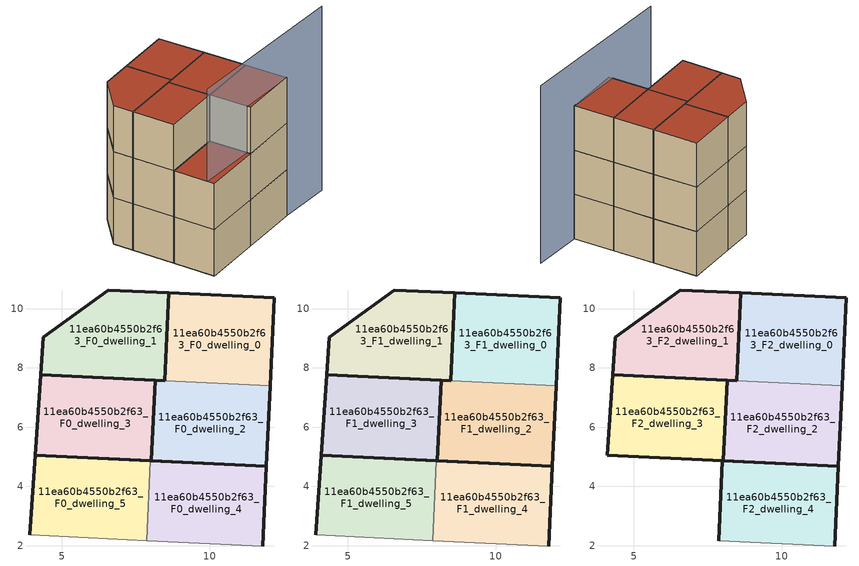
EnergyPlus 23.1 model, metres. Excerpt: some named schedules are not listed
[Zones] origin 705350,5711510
11ea60b4550b2f63_F0_dwelling_0
 floor ground (EU_floor_Construction): 12.04,7.4 12.17,10.37 8.62,10.53 8.48,7.57 z0
 wall outside (EU_wall_Construction): 8.48,7.57 8.62,10.53 12.17,10.37 12.04,7.4 z0:3
 wall to 11ea60b4550b2f63_F0_dwelling_2 (EU_wall_Construction): 12.04,7.4 8.48,7.56 z0:3
11ea60b4550b2f63_F0_dwelling_1
 floor ground (EU_floor_Construction): 8.48,7.57 8.62,10.53 6.57,10.63 4.38,9.03 4.29,7.76 z0
 wall outside (EU_wall_Construction): 8.48,7.57 4.29,7.76 4.38,9.03 6.57,10.63 8.62,10.53 8.48,7.57 z0:3
11ea60b4550b2f63_F0_dwelling_2
 floor ground (EU_floor_Construction): 11.91,4.68 12.04,7.4 8.48,7.57 8.15,7.58 8.02,4.87 z0
 wall outside (EU_wall_Construction): 12.04,7.4 11.91,4.68 8.02,4.87 8.15,7.58 8.48,7.57 z0:3
11ea60b4550b2f63_F0_dwelling_3
 floor ground (EU_floor_Construction): 8.02,4.87 8.15,7.58 4.29,7.76 4.1,5.05 z0
 wall outside (EU_wall_Construction): 4.1,5.05 4.29,7.76 8.15,7.58 8.02,4.87 4.1,5.05 z0:3
11ea60b4550b2f63_F0_dwelling_4
 floor ground (EU_floor_Construction): 11.78,1.99 11.91,4.68 7.99,4.87 7.86,2.17 z0
 wall outside (EU_wall_Construction): 7.99,4.87 11.91,4.68 11.78,1.99 z0:3
 wall adiabatic (EU_wall_Construction): 11.78,1.99 7.86,2.17 z0:3
 wall to 11ea60b4550b2f63_F0_dwelling_5 (EU_wall_Construction): 7.86,2.17 7.99,4.87 z0:3
11ea60b4550b2f63_F0_dwelling_5
 floor ground (EU_floor_Construction): 7.86,2.17 7.99,4.87 4.1,5.05 3.92,2.36 z0
 wall outside (EU_wall_Construction): 3.92,2.36 4.1,5.05 7.99,4.87 z0:3
 wall adiabatic (EU_wall_Construction): 7.86,2.17 3.92,2.36 z0:3
11ea60b4550b2f63_F1_dwelling_0
 floor to 11ea60b4550b2f63_F0_dwelling_0 (EU_floor_Construction): 12.04,7.4 12.17,10.37 8.62,10.53 8.48,7.57 z3
 wall outside (EU_wall_Construction): 8.48,7.57 8.62,10.53 12.17,10.37 12.04,7.4 z3:6
 wall to 11ea60b4550b2f63_F1_dwelling_2 (EU_wall_Construction): 12.04,7.4 8.48,7.56 z3:6
11ea60b4550b2f63_F1_dwelling_1
 floor to 11ea60b4550b2f63_F0_dwelling_1 (EU_floor_Construction): 8.48,7.57 8.62,10.53 6.57,10.63 4.38,9.03 4.29,7.76 z3
 wall outside (EU_wall_Construction): 8.48,7.57 4.29,7.76 4.38,9.03 6.57,10.63 8.62,10.53 8.48,7.57 z3:6
11ea60b4550b2f63_F1_dwelling_2
 floor to 11ea60b4550b2f63_F0_dwelling_2 (EU_floor_Construction): 11.91,4.68 12.04,7.4 8.48,7.57 8.15,7.58 8.02,4.87 z3
 wall outside (EU_wall_Construction): 12.04,7.4 11.91,4.68 8.02,4.87 8.15,7.58 8.48,7.57 z3:6
11ea60b4550b2f63_F1_dwelling_3
 floor to 11ea60b4550b2f63_F0_dwelling_3 (EU_floor_Construction): 8.02,4.87 8.15,7.58 4.29,7.76 4.1,5.05 z3
 wall outside (EU_wall_Construction): 4.1,5.05 4.29,7.76 8.15,7.58 8.02,4.87 4.1,5.05 z3:6
11ea60b4550b2f63_F1_dwelling_4
 floor to 11ea60b4550b2f63_F0_dwelling_4 (EU_floor_Construction): 11.78,1.99 11.91,4.68 7.99,4.87 7.86,2.17 z3
 wall outside (EU_wall_Construction): 7.99,4.87 11.91,4.68 11.78,1.99 z3:6
 wall adiabatic (EU_wall_Construction): 11.78,1.99 7.86,2.17 z3:6
 wall to 11ea60b4550b2f63_F1_dwelling_5 (EU_wall_Construction): 7.86,2.17 7.99,4.87 z3:6
11ea60b4550b2f63_F1_dwelling_5
 floor to 11ea60b4550b2f63_F0_dwelling_5 (EU_floor_Construction): 7.86,2.17 7.99,4.87 4.1,5.05 3.92,2.36 z3
 wall outside (EU_wall_Construction): 3.92,2.36 4.1,5.05 7.99,4.87 z3:6
 wall adiabatic (EU_wall_Construction): 7.86,2.17 3.92,2.36 z3:6
 roof outside (EU_roof_Construction): 7.99,4.87 7.86,2.17 3.92,2.36 4.1,5.05 z6
11ea60b4550b2f63_F2_dwelling_0
 floor to 11ea60b4550b2f63_F1_dwelling_0 (EU_floor_Construction): 12.04,7.4 12.17,10.37 8.62,10.53 8.48,7.57 z6
 wall outside (EU_wall_Construction): 8.48,7.57 8.62,10.53 12.17,10.37 12.04,7.4 z6:9
 wall to 11ea60b4550b2f63_F2_dwelling_2 (EU_wall_Construction): 12.04,7.4 8.48,7.56 z6:9
 roof outside (EU_roof_Construction): 12.17,10.37 12.04,7.4 8.48,7.57 8.62,10.53 z9
11ea60b4550b2f63_F2_dwelling_1
 floor to 11ea60b4550b2f63_F1_dwelling_1 (EU_floor_Construction): 8.48,7.57 8.62,10.53 6.57,10.63 4.38,9.03 4.29,7.76 z6
 wall outside (EU_wall_Construction): 8.48,7.57 4.29,7.76 4.38,9.03 6.57,10.63 8.62,10.53 8.48,7.57 z6:9
 roof outside (EU_roof_Construction): 8.62,10.53 8.48,7.57 4.29,7.76 4.38,9.03 6.57,10.63 z9
11ea60b4550b2f63_F2_dwelling_2
 floor to 11ea60b4550b2f63_F1_dwelling_2 (EU_floor_Construction): 11.91,4.68 12.04,7.4 8.48,7.57 8.15,7.58 8.02,4.87 z6
 wall outside (EU_wall_Construction): 12.04,7.4 11.91,4.68 8.02,4.87 8.15,7.58 8.48,7.57 z6:9
 roof outside (EU_roof_Construction): 12.04,7.4 11.91,4.68 8.02,4.87 8.15,7.58 8.48,7.57 z9
11ea60b4550b2f63_F2_dwelling_3
 floor to 11ea60b4550b2f63_F1_dwelling_3 (EU_floor_Construction): 8.02,4.87 8.15,7.58 4.29,7.76 4.1,5.05 z6
 wall outside (EU_wall_Construction): 4.1,5.05 4.29,7.76 8.15,7.58 8.02,4.87 4.1,5.05 z6:9
 roof outside (EU_roof_Construction): 8.15,7.58 8.02,4.87 4.1,5.05 4.29,7.76 z9
11ea60b4550b2f63_F2_dwelling_4
 floor to 11ea60b4550b2f63_F1_dwelling_4 (EU_floor_Construction): 11.78,1.99 11.91,4.68 7.99,4.87 7.86,2.17 z6
 wall outside (EU_wall_Construction): 7.86,2.17 7.99,4.87 11.91,4.68 11.78,1.99 z6:9
 wall adiabatic (EU_wall_Construction): 11.78,1.99 7.86,2.17 z6:9
 roof outside (EU_roof_Construction): 11.91,4.68 11.78,1.99 7.86,2.17 7.99,4.87 z9
shading: 3.97,2.85 15.2,1.61 z0:12
[Building]
EU S2 Campaign: North Axis=0; Terrain=City; Solar Distribution=FullExterior
[Site:Location]
London: Latitude=51.5; Longitude=-0.5; Time Zone=0; Elevation=25
[SizingPeriod:WeatherFileDays]
AnnualSizingPeriod: Begin Month=1; Begin Day of Month=1; End Month=12; End Day of Month=31; Day of Week for Start Day=Monday; Use Weather File Daylight Saving Period=No; Use Weather File Rain and Snow Indicators=No
[MATERIAL]
EU_InternalMass_Material: Roughness=MediumRough; Thickness=0.1; Conductivity=1; Density=1800; Specific Heat=900; Thermal Absorptance=0.9; Solar Absorptance=0.7; Visible Absorptance=0.7
[MATERIAL:NOMASS] Roughness=MediumRough; Thermal Absorptance=0.9; Solar Absorptance=0.7; Visible Absorptance=0.7
Name | Thermal Resistance
EU_wall_NoMass | 1.04674
EU_roof_NoMass | 4.32442
EU_floor_NoMass | 2.04616
[CONSTRUCTION]
EU_wall_Construction: EU_wall_NoMass
EU_roof_Construction: EU_roof_NoMass
EU_floor_Construction: EU_floor_NoMass
EU_InternalMass_Construction: EU_InternalMass_Material
[ZONE] Type=1; Multiplier=1; Ceiling Height=autocalculate; Floor Area=autocalculate; Part of Total Floor Area=Yes
Name | Volume
11ea60b4550b2f63_F0_dwelling_0; 11ea60b4550b2f63_F0_dwelling_5 | 31.7461
11ea60b4550b2f63_F1_dwelling_0; 11ea60b4550b2f63_F2_dwelling_0; 11ea60b4550b2f63_F0_dwelling_4; 11ea60b4550b2f63_F1_dwelling_4; 11ea60b4550b2f63_F2_dwelling_4; 11ea60b4550b2f63_F1_dwelling_5 | 31.7468
11ea60b4550b2f63_F0_dwelling_1; 11ea60b4550b2f63_F1_dwelling_1; 11ea60b4550b2f63_F2_dwelling_1 | 31.7454
11ea60b4550b2f63_F0_dwelling_2; 11ea60b4550b2f63_F1_dwelling_2; 11ea60b4550b2f63_F2_dwelling_2 | 31.7417
11ea60b4550b2f63_F0_dwelling_3 | 31.7432
11ea60b4550b2f63_F1_dwelling_3; 11ea60b4550b2f63_F2_dwelling_3 | 31.7424
[INTERNALMASS] Construction=EU_InternalMass_Construction
Name | Zone or ZoneList | Surface Area
11ea60b4550b2f63_F0_dwelling_0_EU_InternalMass | 11ea60b4550b2f63_F0_dwelling_0 | 10.5821
11ea60b4550b2f63_F0_dwelling_1_EU_InternalMass | 11ea60b4550b2f63_F0_dwelling_1 | 10.5819
11ea60b4550b2f63_F0_dwelling_2_EU_InternalMass | 11ea60b4550b2f63_F0_dwelling_2 | 10.5805
11ea60b4550b2f63_F0_dwelling_3_EU_InternalMass | 11ea60b4550b2f63_F0_dwelling_3 | 10.5811
11ea60b4550b2f63_F0_dwelling_4_EU_InternalMass | 11ea60b4550b2f63_F0_dwelling_4 | 10.5823
11ea60b4550b2f63_F0_dwelling_5_EU_InternalMass | 11ea60b4550b2f63_F0_dwelling_5 | 10.5821
11ea60b4550b2f63_F1_dwelling_0_EU_InternalMass | 11ea60b4550b2f63_F1_dwelling_0 | 10.5821
11ea60b4550b2f63_F1_dwelling_1_EU_InternalMass | 11ea60b4550b2f63_F1_dwelling_1 | 10.5819
11ea60b4550b2f63_F1_dwelling_2_EU_InternalMass | 11ea60b4550b2f63_F1_dwelling_2 | 10.5805
11ea60b4550b2f63_F1_dwelling_3_EU_InternalMass | 11ea60b4550b2f63_F1_dwelling_3 | 10.5811
11ea60b4550b2f63_F1_dwelling_4_EU_InternalMass | 11ea60b4550b2f63_F1_dwelling_4 | 10.5823
11ea60b4550b2f63_F1_dwelling_5_EU_InternalMass | 11ea60b4550b2f63_F1_dwelling_5 | 10.5821
11ea60b4550b2f63_F2_dwelling_0_EU_InternalMass | 11ea60b4550b2f63_F2_dwelling_0 | 15.873
11ea60b4550b2f63_F2_dwelling_1_EU_InternalMass | 11ea60b4550b2f63_F2_dwelling_1 | 15.8738
11ea60b4550b2f63_F2_dwelling_2_EU_InternalMass | 11ea60b4550b2f63_F2_dwelling_2 | 10.5817
11ea60b4550b2f63_F2_dwelling_3_EU_InternalMass | 11ea60b4550b2f63_F2_dwelling_3 | 10.582
11ea60b4550b2f63_F2_dwelling_4_EU_InternalMass | 11ea60b4550b2f63_F2_dwelling_4 | 10.582
[OTHEREQUIPMENT] Fuel Type=Electricity; Design Level Calculation Method=Watts/Area; Power per Zone Floor Area=1; Fraction Latent=0; Fraction Radiant=0; Fraction Lost=0; Carbon Dioxide Generation Rate=0; EndUse Subcategory=EU_Step8_InternalGains
Name | Zone or ZoneList or Space or SpaceList | Schedule
EU_Step8_InternalGain_11ea60b4550b2f63_F0_dwelling_0_f000 | 11ea60b4550b2f63_F0_dwelling_0 | EU_Step8_GainSchedule_11ea60b4550b2f63_F0_dwelling_0_f000
EU_Step8_InternalGain_11ea60b4550b2f63_F0_dwelling_1_f000 | 11ea60b4550b2f63_F0_dwelling_1 | EU_Step8_GainSchedule_11ea60b4550b2f63_F0_dwelling_1_f000
EU_Step8_InternalGain_11ea60b4550b2f63_F0_dwelling_2_f000 | 11ea60b4550b2f63_F0_dwelling_2 | EU_Step8_GainSchedule_11ea60b4550b2f63_F0_dwelling_2_f000
EU_Step8_InternalGain_11ea60b4550b2f63_F0_dwelling_3_f000 | 11ea60b4550b2f63_F0_dwelling_3 | EU_Step8_GainSchedule_11ea60b4550b2f63_F0_dwelling_3_f000
EU_Step8_InternalGain_11ea60b4550b2f63_F0_dwelling_4_f000 | 11ea60b4550b2f63_F0_dwelling_4 | EU_Step8_GainSchedule_11ea60b4550b2f63_F0_dwelling_4_f000
EU_Step8_InternalGain_11ea60b4550b2f63_F0_dwelling_5_f000 | 11ea60b4550b2f63_F0_dwelling_5 | EU_Step8_GainSchedule_11ea60b4550b2f63_F0_dwelling_5_f000
EU_Step8_InternalGain_11ea60b4550b2f63_F1_dwelling_0_f000 | 11ea60b4550b2f63_F1_dwelling_0 | EU_Step8_GainSchedule_11ea60b4550b2f63_F1_dwelling_0_f000
EU_Step8_InternalGain_11ea60b4550b2f63_F1_dwelling_1_f000 | 11ea60b4550b2f63_F1_dwelling_1 | EU_Step8_GainSchedule_11ea60b4550b2f63_F1_dwelling_1_f000
EU_Step8_InternalGain_11ea60b4550b2f63_F1_dwelling_2_f000 | 11ea60b4550b2f63_F1_dwelling_2 | EU_Step8_GainSchedule_11ea60b4550b2f63_F1_dwelling_2_f000
EU_Step8_InternalGain_11ea60b4550b2f63_F1_dwelling_3_f000 | 11ea60b4550b2f63_F1_dwelling_3 | EU_Step8_GainSchedule_11ea60b4550b2f63_F1_dwelling_3_f000
EU_Step8_InternalGain_11ea60b4550b2f63_F1_dwelling_4_f000 | 11ea60b4550b2f63_F1_dwelling_4 | EU_Step8_GainSchedule_11ea60b4550b2f63_F1_dwelling_4_f000
EU_Step8_InternalGain_11ea60b4550b2f63_F1_dwelling_5_f000 | 11ea60b4550b2f63_F1_dwelling_5 | EU_Step8_GainSchedule_11ea60b4550b2f63_F1_dwelling_5_f000
EU_Step8_InternalGain_11ea60b4550b2f63_F2_dwelling_0_f000 | 11ea60b4550b2f63_F2_dwelling_0 | EU_Step8_GainSchedule_11ea60b4550b2f63_F2_dwelling_0_f000
EU_Step8_InternalGain_11ea60b4550b2f63_F2_dwelling_1_f000 | 11ea60b4550b2f63_F2_dwelling_1 | EU_Step8_GainSchedule_11ea60b4550b2f63_F2_dwelling_1_f000
EU_Step8_InternalGain_11ea60b4550b2f63_F2_dwelling_2_f000 | 11ea60b4550b2f63_F2_dwelling_2 | EU_Step8_GainSchedule_11ea60b4550b2f63_F2_dwelling_2_f000
EU_Step8_InternalGain_11ea60b4550b2f63_F2_dwelling_3_f000 | 11ea60b4550b2f63_F2_dwelling_3 | EU_Step8_GainSchedule_11ea60b4550b2f63_F2_dwelling_3_f000
EU_Step8_InternalGain_11ea60b4550b2f63_F2_dwelling_4_f000 | 11ea60b4550b2f63_F2_dwelling_4 | EU_Step8_GainSchedule_11ea60b4550b2f63_F2_dwelling_4_f000
[ZONEVENTILATION:DESIGNFLOWRATE] Schedule=EU_AlwaysOn; Design Flow Rate Calculation Method=AirChanges/Hour; Air Changes per Hour=0.488719; Ventilation Type=Natural; Fan Pressure Rise=0; Fan Total Efficiency=1; Constant Term Coefficient=1; Temperature Term Coefficient=0; Velocity Term Coefficient=0; Velocity Squared Term Coefficient=0; Minimum Indoor Temperature=-100; Maximum Indoor Temperature=100; Delta Temperature=-100; Minimum Outdoor Temperature=-100; Maximum Outdoor Temperature=100; Maximum Wind Speed=40
Name | Zone or ZoneList or Space or SpaceList
EU_ConstantAir_11ea60b4550b2f63_F0_dwelling_0 | 11ea60b4550b2f63_F0_dwelling_0
EU_ConstantAir_11ea60b4550b2f63_F0_dwelling_1 | 11ea60b4550b2f63_F0_dwelling_1
EU_ConstantAir_11ea60b4550b2f63_F0_dwelling_2 | 11ea60b4550b2f63_F0_dwelling_2
EU_ConstantAir_11ea60b4550b2f63_F0_dwelling_3 | 11ea60b4550b2f63_F0_dwelling_3
EU_ConstantAir_11ea60b4550b2f63_F0_dwelling_4 | 11ea60b4550b2f63_F0_dwelling_4
EU_ConstantAir_11ea60b4550b2f63_F0_dwelling_5 | 11ea60b4550b2f63_F0_dwelling_5
EU_ConstantAir_11ea60b4550b2f63_F1_dwelling_0 | 11ea60b4550b2f63_F1_dwelling_0
EU_ConstantAir_11ea60b4550b2f63_F1_dwelling_1 | 11ea60b4550b2f63_F1_dwelling_1
EU_ConstantAir_11ea60b4550b2f63_F1_dwelling_2 | 11ea60b4550b2f63_F1_dwelling_2
EU_ConstantAir_11ea60b4550b2f63_F1_dwelling_3 | 11ea60b4550b2f63_F1_dwelling_3
EU_ConstantAir_11ea60b4550b2f63_F1_dwelling_4 | 11ea60b4550b2f63_F1_dwelling_4
EU_ConstantAir_11ea60b4550b2f63_F1_dwelling_5 | 11ea60b4550b2f63_F1_dwelling_5
EU_ConstantAir_11ea60b4550b2f63_F2_dwelling_0 | 11ea60b4550b2f63_F2_dwelling_0
EU_ConstantAir_11ea60b4550b2f63_F2_dwelling_1 | 11ea60b4550b2f63_F2_dwelling_1
EU_ConstantAir_11ea60b4550b2f63_F2_dwelling_2 | 11ea60b4550b2f63_F2_dwelling_2
EU_ConstantAir_11ea60b4550b2f63_F2_dwelling_3 | 11ea60b4550b2f63_F2_dwelling_3
EU_ConstantAir_11ea60b4550b2f63_F2_dwelling_4 | 11ea60b4550b2f63_F2_dwelling_4
[HVACTEMPLATE:THERMOSTAT] Constant Heating Setpoint=20; Constant Cooling Setpoint=50
EU_HeatOnly_11ea60b4550b2f63_F0_dwelling_0; EU_HeatOnly_11ea60b4550b2f63_F0_dwelling_1; EU_HeatOnly_11ea60b4550b2f63_F0_dwelling_2; EU_HeatOnly_11ea60b4550b2f63_F0_dwelling_3; EU_HeatOnly_11ea60b4550b2f63_F0_dwelling_4; EU_HeatOnly_11ea60b4550b2f63_F0_dwelling_5; EU_HeatOnly_11ea60b4550b2f63_F1_dwelling_0; EU_HeatOnly_11ea60b4550b2f63_F1_dwelling_1; EU_HeatOnly_11ea60b4550b2f63_F1_dwelling_2; EU_HeatOnly_11ea60b4550b2f63_F1_dwelling_3; EU_HeatOnly_11ea60b4550b2f63_F1_dwelling_4; EU_HeatOnly_11ea60b4550b2f63_F1_dwelling_5; EU_HeatOnly_11ea60b4550b2f63_F2_dwelling_0; EU_HeatOnly_11ea60b4550b2f63_F2_dwelling_1; EU_HeatOnly_11ea60b4550b2f63_F2_dwelling_2; EU_HeatOnly_11ea60b4550b2f63_F2_dwelling_3; EU_HeatOnly_11ea60b4550b2f63_F2_dwelling_4
[HVACTEMPLATE:ZONE:IDEALLOADSAIRSYSTEM] System Availability Schedule=EU_AlwaysOn; Maximum Heating Supply Air Temperature=50; Minimum Cooling Supply Air Temperature=13; Maximum Heating Supply Air Humidity Ratio=0.0156; Minimum Cooling Supply Air Humidity Ratio=0.0077; Heating Limit=NoLimit; Cooling Limit=NoLimit; Heating Availability Schedule=EU_AlwaysOn; Cooling Availability Schedule=EU_CoolingOff; Dehumidification Control Type=ConstantSensibleHeatRatio; Cooling Sensible Heat Ratio=0.7; Dehumidification Setpoint=60; Humidification Control Type=None; Humidification Setpoint=30; Outdoor Air Method=None; Outdoor Air Flow Rate per Person=0.00944; Outdoor Air Flow Rate per Zone Floor Area=0; Outdoor Air Flow Rate per Zone=0; Demand Controlled Ventilation Type=None; Outdoor Air Economizer Type=NoEconomizer; Heat Recovery Type=None; Sensible Heat Recovery Effectiveness=0.7; Latent Heat Recovery Effectiveness=0.65
Name | Template Thermostat
11ea60b4550b2f63_F0_dwelling_0 | EU_HeatOnly_11ea60b4550b2f63_F0_dwelling_0
11ea60b4550b2f63_F0_dwelling_1 | EU_HeatOnly_11ea60b4550b2f63_F0_dwelling_1
11ea60b4550b2f63_F0_dwelling_2 | EU_HeatOnly_11ea60b4550b2f63_F0_dwelling_2
11ea60b4550b2f63_F0_dwelling_3 | EU_HeatOnly_11ea60b4550b2f63_F0_dwelling_3
11ea60b4550b2f63_F0_dwelling_4 | EU_HeatOnly_11ea60b4550b2f63_F0_dwelling_4
11ea60b4550b2f63_F0_dwelling_5 | EU_HeatOnly_11ea60b4550b2f63_F0_dwelling_5
11ea60b4550b2f63_F1_dwelling_0 | EU_HeatOnly_11ea60b4550b2f63_F1_dwelling_0
11ea60b4550b2f63_F1_dwelling_1 | EU_HeatOnly_11ea60b4550b2f63_F1_dwelling_1
11ea60b4550b2f63_F1_dwelling_2 | EU_HeatOnly_11ea60b4550b2f63_F1_dwelling_2
11ea60b4550b2f63_F1_dwelling_3 | EU_HeatOnly_11ea60b4550b2f63_F1_dwelling_3
11ea60b4550b2f63_F1_dwelling_4 | EU_HeatOnly_11ea60b4550b2f63_F1_dwelling_4
11ea60b4550b2f63_F1_dwelling_5 | EU_HeatOnly_11ea60b4550b2f63_F1_dwelling_5
11ea60b4550b2f63_F2_dwelling_0 | EU_HeatOnly_11ea60b4550b2f63_F2_dwelling_0
11ea60b4550b2f63_F2_dwelling_1 | EU_HeatOnly_11ea60b4550b2f63_F2_dwelling_1
11ea60b4550b2f63_F2_dwelling_2 | EU_HeatOnly_11ea60b4550b2f63_F2_dwelling_2
11ea60b4550b2f63_F2_dwelling_3 | EU_HeatOnly_11ea60b4550b2f63_F2_dwelling_3
11ea60b4550b2f63_F2_dwelling_4 | EU_HeatOnly_11ea60b4550b2f63_F2_dwelling_4
[SIZING:ZONE] Zone Cooling Design Supply Air Temperature Input Method=SupplyAirTemperature; Zone Cooling Design Supply Air Temperature=13; Zone Heating Design Supply Air Temperature Input Method=SupplyAirTemperature; Zone Heating Design Supply Air Temperature=50; Zone Cooling Design Supply Air Humidity Ratio=0.008; Zone Heating Design Supply Air Humidity Ratio=0.008; Cooling Design Air Flow Method=DesignDay; Cooling Design Air Flow Rate=0; Cooling Minimum Air Flow per Zone Floor Area=0.000762; Cooling Minimum Air Flow=0; Cooling Minimum Air Flow Fraction=0.2; Heating Design Air Flow Method=DesignDay; Heating Design Air Flow Rate=0; Heating Maximum Air Flow per Zone Floor Area=0.002032; Heating Maximum Air Flow=0.141576; Heating Maximum Air Flow Fraction=0.3; Account for Dedicated Outdoor Air System=No; Dedicated Outdoor Air System Control Strategy=NeutralSupplyAir; Dedicated Outdoor Air Low Setpoint Temperature for Design=autosize; Dedicated Outdoor Air High Setpoint Temperature for Design=autosize; Zone Load Sizing Method=Sensible Load Only No Latent Load; Zone Latent Cooling Design Supply Air Humidity Ratio Input Method=HumidityRatioDifference; Zone Cooling Design Supply Air Humidity Ratio Difference=0.005; Zone Latent Heating Design Supply Air Humidity Ratio Input Method=HumidityRatioDifference; Zone Humidification Design Supply Air Humidity Ratio Difference=0.005
11ea60b4550b2f63_F0_dwelling_0; 11ea60b4550b2f63_F0_dwelling_1; 11ea60b4550b2f63_F0_dwelling_2; 11ea60b4550b2f63_F0_dwelling_3; 11ea60b4550b2f63_F0_dwelling_4; 11ea60b4550b2f63_F0_dwelling_5; 11ea60b4550b2f63_F1_dwelling_0; 11ea60b4550b2f63_F1_dwelling_1; 11ea60b4550b2f63_F1_dwelling_2; 11ea60b4550b2f63_F1_dwelling_3; 11ea60b4550b2f63_F1_dwelling_4; 11ea60b4550b2f63_F1_dwelling_5; 11ea60b4550b2f63_F2_dwelling_0; 11ea60b4550b2f63_F2_dwelling_1; 11ea60b4550b2f63_F2_dwelling_2; 11ea60b4550b2f63_F2_dwelling_3; 11ea60b4550b2f63_F2_dwelling_4
[SCHEDULE:FILE] Column Number=1; Rows to Skip at Top=0; Number of Hours of Data=8760; Column Separator=Comma; Interpolate to Timestep=No; Minutes per Item=60; Adjust Schedule for Daylight Savings=Yes
Name | File
EU_Step8_GainSchedule_11ea60b4550b2f63_F0_dwelling_0_f000 | ../../schedules/11ea60b4550b2f63/11ea60b4550b2f63_F0_dwelling_0_f000_gain.csv
EU_Step8_GainSchedule_11ea60b4550b2f63_F0_dwelling_1_f000 | ../../schedules/11ea60b4550b2f63/11ea60b4550b2f63_F0_dwelling_1_f000_gain.csv
EU_Step8_GainSchedule_11ea60b4550b2f63_F0_dwelling_2_f000 | ../../schedules/11ea60b4550b2f63/11ea60b4550b2f63_F0_dwelling_2_f000_gain.csv
EU_Step8_GainSchedule_11ea60b4550b2f63_F0_dwelling_3_f000 | ../../schedules/11ea60b4550b2f63/11ea60b4550b2f63_F0_dwelling_3_f000_gain.csv
EU_Step8_GainSchedule_11ea60b4550b2f63_F0_dwelling_4_f000 | ../../schedules/11ea60b4550b2f63/11ea60b4550b2f63_F0_dwelling_4_f000_gain.csv
EU_Step8_GainSchedule_11ea60b4550b2f63_F0_dwelling_5_f000 | ../../schedules/11ea60b4550b2f63/11ea60b4550b2f63_F0_dwelling_5_f000_gain.csv
EU_Step8_GainSchedule_11ea60b4550b2f63_F1_dwelling_0_f000 | ../../schedules/11ea60b4550b2f63/11ea60b4550b2f63_F1_dwelling_0_f000_gain.csv
